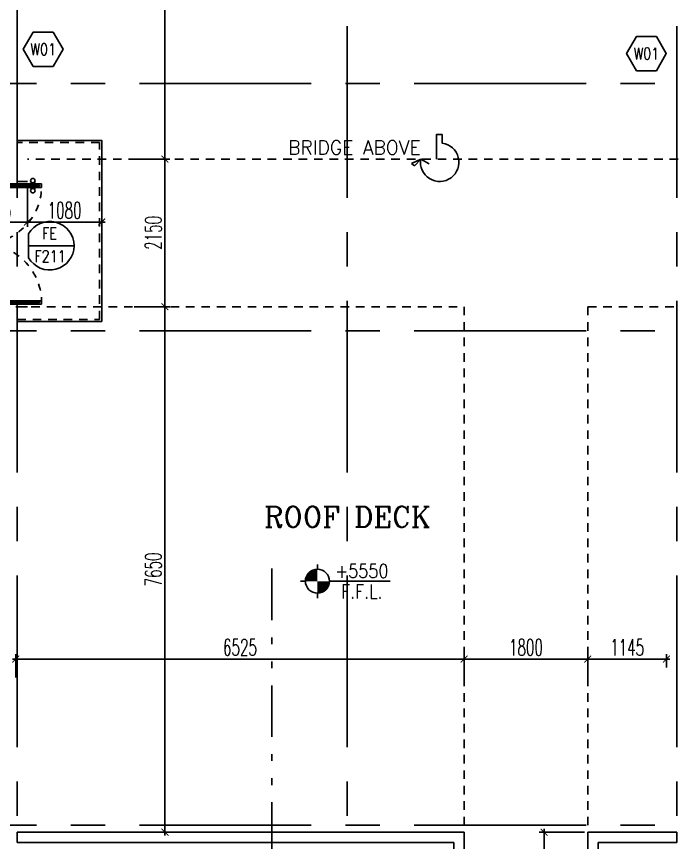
# Model space of a CAD drawing. Extents: x 275967.8 to 276060, y 57291.9 to 57371.4.
# Drawn here: x 276010.75 to 276020.37, y 57298.51 to 57310.54 of the extents above; entities that cross this region are included whole.
import ezdxf
from ezdxf.enums import TextEntityAlignment as Align

# ---------------------------------------------------------------- set-up
doc = ezdxf.new("R2010")
doc.units = 0
doc.header["$MEASUREMENT"] = 0
doc.header["$PDMODE"] = 34
for name, pattern in [('2DASHES', [1.7, 0.75, -0.25, 0.1, -0.25, 0.1, -0.25]), ('CENTERX2', [4, 2.5, -0.5, 0.5, -0.5]), ('HIDDEN', [0.375, 0.25, -0.125]), ('HIDDEN2', [0.1875, 0.125, -0.0625])]:
    doc.linetypes.add(name, pattern=pattern)
doc.layers.get('0').update_dxf_attribs({"linetype": 'CONTINUOUS'})
doc.layers.get('DEFPOINTS').update_dxf_attribs({"linetype": 'CONTINUOUS'})
for name, color, linetype in [('AXES', 11, 'CENTERX2'), ('DIM', 4, 'CONTINUOUS'), ('DOOR', 7, 'CONTINUOUS'), ('DOOR-CR', 2, 'CONTINUOUS'), ('DOOR-NO', 3, 'CONTINUOUS'), ('HIDDEN', 9, 'HIDDEN2'), ('IND-ES-L', 6, '2DASHES'), ('LEV-PL', 3, 'CONTINUOUS'), ('RM-NAME', 2, 'CONTINUOUS'), ('ROOF', 7, 'CONTINUOUS'), ('SHAFT', 3, 'CONTINUOUS'), ('STR', 5, 'CONTINUOUS'), ('WALL', 2, 'CONTINUOUS'), ('WIN-BOX', 4, 'CONTINUOUS'), ('WIN-NO', 5, 'CONTINUOUS')]:
    doc.layers.add(name, color=color, linetype=linetype)
doc.styles.add('ROMANC', font='romanc', dxfattribs={"height": 0.1})
doc.styles.add('ROMANS', font='ROMANS.shx', dxfattribs={"width": 0.6})
doc.styles.add('S', font='ROMANS.SHX')
doc.dimstyles.new('STANDARD in', dxfattribs={"dimtxt": 0.24, "dimasz": 0.1, "dimexe": 0.07, "dimexo": 0.05, "dimgap": 0.05, "dimtad": 1, "dimdec": 0, "dimlfac": 1000, "dimzin": 0, "dimdsep": 46, "dimtxsty": 'ROMANS', "dimblk": 'ARCHTICK', "dimcen": 0.05, "dimdle": 0.05, "dimclrd": 4, "dimclre": 4, "dimclrt": 2, "dimadec": 0, "dimazin": 0, "dimtfac": 1, "dimtdec": 0, "dimtmove": 2, "dimatfit": 3, "dimfxl": 0, "dimtolj": 1, "dimtzin": 0, "dimarcsym": 0})

# ---------------------------------------------------------------- blocks, each defined once
blk = doc.blocks.new('LEV1')
at = {"layer": 'LEV-PL'}
for p, q in [((0, 245), (0, 175)), ((-175, 0), (-245, 0)), ((175, 0), (1061, 0)), ((0, -175), (0, -245))]:
    blk.add_line(p, q, dxfattribs=at)
at = {"layer": 'LEV-PL', "const_width": 175}
for points in [[(-88, 0, -0.414214), (0, 88, -1)], [(88, 0, -0.414214), (0, -88, -1)]]:
    blk.add_lwpolyline(points, format="xyb", dxfattribs=at)
at = {"layer": 'LEV-PL'}
blk.add_circle((0, 0), 175, dxfattribs=at)
at = {"layer": 'LEV-PL', "color": 4, "style": 'S', "width": 0.85}
for tag, p in [('+0000', (646, 50)), ('F.F.L.', (646, -250))]:
    blk.add_attdef(tag, text='', height=200, dxfattribs=at).set_placement(p, align=Align.CENTER)
blk = doc.blocks.new('WW1')
at = {"layer": 'WIN-BOX'}
blk.add_lwpolyline([(144, -250), (289, 0), (144, 250), (-144, 250), (-289, 0), (-144, -250)], close=True, dxfattribs=at)
at = {"layer": 'WIN-NO', "style": 'ROMANS', "width": 0.8}
blk.add_attdef('W00', text='', height=170, dxfattribs=at).set_placement((0, 0), align=Align.MIDDLE)
blk = doc.blocks.new('DD1')
at = {"layer": 'DOOR-CR'}
blk.add_line((-308, 0), (353, 0), dxfattribs=at)
blk.add_lwpolyline([(-308, -173, 3.820224), (-308, 173)], format="xyb", close=True, dxfattribs=at)
at = {"layer": 'DOOR-NO', "color": 255, "style": 'ROMANS', "width": 0.8}
for tag, p in [('G', (0, 184)), ('000', (0, -141))]:
    blk.add_attdef(tag, text='', height=204, dxfattribs=at).set_placement(p, align=Align.MIDDLE)
blk = doc.blocks.new('_ARCHTICK')
at = {"color": 0, "linetype": 'ByBlock', "const_width": 0.15}
blk.add_lwpolyline([(-0.5, -0.5), (0.5, 0.5)], dxfattribs=at)
blk = doc.blocks.new('*D650')
at = {"layer": 'DEFPOINTS', "color": 0, "linetype": 'ByBlock', "ltscale": 0.3}
for p in [(276019.06, 57298.663), (276018.424, 57293.278), (276019.06, 57293.278)]:
    blk.add_point(p, dxfattribs=at)
at = {"layer": 'DIM', "color": 4, "linetype": 'ByBlock', "lineweight": -2, "ltscale": 0.3}
for p, q in [((276019.01, 57298.663), (276018.354, 57298.663)), ((276018.424, 57298.713), (276018.424, 57293.228)), ((276019.01, 57293.278), (276018.354, 57293.278))]:
    blk.add_line(p, q, dxfattribs=at)
at = {"layer": 'DIM', "color": 4, "linetype": 'ByBlock', "lineweight": -2, "ltscale": 0.3, "xscale": 0.1, "yscale": 0.1, "zscale": 0.1}
for p, rotation in [((276018.424, 57298.663), 90), ((276018.424, 57293.278), 270)]:
    blk.add_blockref('_ARCHTICK', p, dxfattribs=dict(at, rotation=rotation))
at = {"layer": 'DIM', "color": 2, "linetype": 'ByBlock', "ltscale": 0.3, "insert": (276018.254, 57295.97), "char_height": 0.24, "attachment_point": 5, "rotation": 90, "style": 'ROMANS'}
blk.add_mtext('\\A1;5385', dxfattribs=at)
blk = doc.blocks.new('*D651')
at = {"layer": 'DEFPOINTS', "color": 0, "linetype": 'ByBlock', "ltscale": 0.3}
for p in [(276017.26, 57301.184), (276017.26, 57300.864), (276019.06, 57300.864)]:
    blk.add_point(p, dxfattribs=at)
at = {"layer": 'DIM', "color": 4, "linetype": 'ByBlock', "lineweight": -2, "ltscale": 0.3}
for p, q in [((276019.11, 57301.184), (276017.21, 57301.184)), ((276017.26, 57300.914), (276017.26, 57301.254)), ((276019.06, 57300.914), (276019.06, 57301.254))]:
    blk.add_line(p, q, dxfattribs=at)
at = {"layer": 'DIM', "color": 4, "linetype": 'ByBlock', "lineweight": -2, "ltscale": 0.3, "xscale": 0.1, "yscale": 0.1, "zscale": 0.1, "rotation": 180}
blk.add_blockref('_ARCHTICK', (276017.26, 57301.184), dxfattribs=at)
at = {"layer": 'DIM', "color": 4, "linetype": 'ByBlock', "lineweight": -2, "ltscale": 0.3, "xscale": 0.1, "yscale": 0.1, "zscale": 0.1}
blk.add_blockref('_ARCHTICK', (276019.06, 57301.184), dxfattribs=at)
at = {"layer": 'DIM', "color": 2, "linetype": 'ByBlock', "ltscale": 0.3, "insert": (276018.16, 57301.354), "char_height": 0.24, "attachment_point": 5, "style": 'ROMANS'}
blk.add_mtext('\\A1;1800', dxfattribs=at)
blk = doc.blocks.new('*D652')
at = {"layer": 'DEFPOINTS', "color": 0, "linetype": 'ByBlock', "ltscale": 0.3}
for p in [(276020.205, 57301.184), (276019.06, 57301.011), (276020.205, 57301.011)]:
    blk.add_point(p, dxfattribs=at)
at = {"layer": 'DIM', "color": 4, "linetype": 'ByBlock', "lineweight": -2, "ltscale": 0.3}
for p, q in [((276019.01, 57301.184), (276020.255, 57301.184)), ((276019.06, 57301.061), (276019.06, 57301.254)), ((276020.205, 57301.061), (276020.205, 57301.254))]:
    blk.add_line(p, q, dxfattribs=at)
at = {"layer": 'DIM', "color": 4, "linetype": 'ByBlock', "lineweight": -2, "ltscale": 0.3, "xscale": 0.1, "yscale": 0.1, "zscale": 0.1, "rotation": 180}
blk.add_blockref('_ARCHTICK', (276019.06, 57301.184), dxfattribs=at)
at = {"layer": 'DIM', "color": 4, "linetype": 'ByBlock', "lineweight": -2, "ltscale": 0.3, "xscale": 0.1, "yscale": 0.1, "zscale": 0.1}
blk.add_blockref('_ARCHTICK', (276020.205, 57301.184), dxfattribs=at)
at = {"layer": 'DIM', "color": 2, "linetype": 'ByBlock', "ltscale": 0.3, "insert": (276019.633, 57301.354), "char_height": 0.24, "attachment_point": 5, "style": 'ROMANS'}
blk.add_mtext('\\A1;1145', dxfattribs=at)
blk = doc.blocks.new('*D255')
at = {"layer": 'DEFPOINTS', "color": 0, "linetype": 'ByBlock', "ltscale": 0.3}
for p in [(276010.06, 57308.056), (276010.905, 57308.093), (276010.905, 57307.546)]:
    blk.add_point(p, dxfattribs=at)
at = {"layer": 'DIM', "color": 4, "linetype": 'ByBlock', "lineweight": -2, "ltscale": 0.3}
for p, q in [((276010.905, 57308.043), (276010.905, 57307.476)), ((276010.06, 57308.006), (276010.06, 57307.476)), ((276010.01, 57307.546), (276010.955, 57307.546))]:
    blk.add_line(p, q, dxfattribs=at)
at = {"layer": 'DIM', "color": 4, "linetype": 'ByBlock', "lineweight": -2, "ltscale": 0.3, "xscale": 0.1, "yscale": 0.1, "zscale": 0.1, "rotation": 180}
blk.add_blockref('_ARCHTICK', (276010.06, 57307.546), dxfattribs=at)
at = {"layer": 'DIM', "color": 4, "linetype": 'ByBlock', "lineweight": -2, "ltscale": 0.3, "xscale": 0.1, "yscale": 0.1, "zscale": 0.1}
blk.add_blockref('_ARCHTICK', (276010.905, 57307.546), dxfattribs=at)
at = {"layer": 'DIM', "color": 2, "linetype": 'ByBlock', "ltscale": 0.3, "insert": (276010.483, 57307.716), "char_height": 0.24, "attachment_point": 5, "style": 'ROMANS'}
blk.add_mtext('\\A1;845', dxfattribs=at)
blk = doc.blocks.new('*D254')
at = {"layer": 'DEFPOINTS', "color": 0, "linetype": 'ByBlock', "ltscale": 0.3}
for p in [(276011.985, 57308.033), (276010.905, 57307.979), (276011.985, 57307.546)]:
    blk.add_point(p, dxfattribs=at)
at = {"layer": 'DIM', "color": 4, "linetype": 'ByBlock', "lineweight": -2, "ltscale": 0.3}
for p, q in [((276010.905, 57307.929), (276010.905, 57307.476)), ((276011.985, 57307.983), (276011.985, 57307.476)), ((276010.855, 57307.546), (276012.035, 57307.546))]:
    blk.add_line(p, q, dxfattribs=at)
at = {"layer": 'DIM', "color": 4, "linetype": 'ByBlock', "lineweight": -2, "ltscale": 0.3, "xscale": 0.1, "yscale": 0.1, "zscale": 0.1, "rotation": 180}
blk.add_blockref('_ARCHTICK', (276010.905, 57307.546), dxfattribs=at)
at = {"layer": 'DIM', "color": 4, "linetype": 'ByBlock', "lineweight": -2, "ltscale": 0.3, "xscale": 0.1, "yscale": 0.1, "zscale": 0.1}
blk.add_blockref('_ARCHTICK', (276011.985, 57307.546), dxfattribs=at)
at = {"layer": 'DIM', "color": 2, "linetype": 'ByBlock', "ltscale": 0.3, "insert": (276011.445, 57307.716), "char_height": 0.24, "attachment_point": 5, "style": 'ROMANS'}
blk.add_mtext('\\A1;1080', dxfattribs=at)
blk = doc.blocks.new('*D253')
at = {"layer": 'DEFPOINTS', "color": 0, "linetype": 'ByBlock', "ltscale": 0.3}
for p in [(276012.406, 57308.463), (276012.406, 57306.313), (276012.906, 57306.313)]:
    blk.add_point(p, dxfattribs=at)
at = {"layer": 'DIM', "color": 4, "linetype": 'ByBlock', "lineweight": -2, "ltscale": 0.3}
for p, q in [((276012.906, 57308.513), (276012.906, 57306.263)), ((276012.456, 57308.463), (276012.976, 57308.463)), ((276012.456, 57306.313), (276012.976, 57306.313))]:
    blk.add_line(p, q, dxfattribs=at)
at = {"layer": 'DIM', "color": 4, "linetype": 'ByBlock', "lineweight": -2, "ltscale": 0.3, "xscale": 0.1, "yscale": 0.1, "zscale": 0.1}
for p, rotation in [((276012.906, 57308.463), 90), ((276012.906, 57306.313), 270)]:
    blk.add_blockref('_ARCHTICK', p, dxfattribs=dict(at, rotation=rotation))
at = {"layer": 'DIM', "color": 2, "linetype": 'ByBlock', "ltscale": 0.3, "insert": (276012.736, 57307.388), "char_height": 0.24, "attachment_point": 5, "rotation": 90, "style": 'ROMANS'}
blk.add_mtext('\\A1;2150', dxfattribs=at)
blk = doc.blocks.new('A$C272A55A0')
at = {"layer": 'DOOR', "color": 0, "linetype": 'ByBlock'}
for p, q in [((0, 900), (0, 1050)), ((50, 1050), (0, 1050)), ((50, 950), (50, 1050)), ((1750, 950), (1750, 1050)), ((1750, 1050), (1800, 1050)), ((1800, 1050), (1800, 900)), ((0, 900), (25, 900)), ((25, 950), (50, 950)), ((25, 900), (25, 950)), ((75, 900), (25, 900)), ((25, 850), (25, 900)), ((42, 850), (25, 850)), ((58, 870), (42, 870)), ((42, 870), (42, 850)), ((58, 850), (58, 870)), ((75, 850), (58, 850)), ((75, 900), (75, 850)), ((1725, 900), (1775, 900)), ((1725, 900), (1725, 850)), ((1725, 850), (1742, 850)), ((1742, 870), (1758, 870)), ((1742, 850), (1742, 870)), ((1775, 950), (1750, 950)), ((1758, 870), (1758, 850)), ((1758, 850), (1775, 850)), ((1775, 900), (1775, 950)), ((1800, 900), (1775, 900)), ((1775, 850), (1775, 900)), ((1718, 160), (1709, 160)), ((1709, 95), (1709, 160)), ((1725, 173), (1718, 173)), ((1718, 173), (1718, 83)), ((1718, 95), (1718, 160)), ((1775, 173), (1782, 173)), ((1782, 173), (1782, 83)), ((1782, 160), (1791, 160)), ((1782, 95), (1782, 160)), ((1791, 95), (1791, 160)), ((25, 50), (42, 50)), ((25, 50), (25, 0)), ((25, 0), (75, 0)), ((75, 0), (25, 0)), ((42, 50), (42, 30)), ((42, 30), (58, 30)), ((58, 50), (75, 50)), ((58, 50), (58, 30)), ((75, 50), (75, 0)), ((1718, 95), (1709, 95)), ((1725, 83), (1718, 83)), ((1742, 50), (1725, 50)), ((1725, 50), (1725, 0)), ((1775, 0), (1725, 0)), ((1725, 0), (1775, 0)), ((1742, 50), (1742, 30)), ((1758, 30), (1742, 30)), ((1775, 50), (1758, 50)), ((1758, 50), (1758, 30)), ((1775, 83), (1782, 83)), ((1775, 50), (1775, 0)), ((1782, 95), (1791, 95))]:
    blk.add_line(p, q, dxfattribs=at)
at = {"layer": 'DOOR', "color": 9, "linetype": 'ByBlock'}
for p, q in [((50, 1050), (0, 1010)), ((50, 1050), (0, 937)), ((50, 1050), (37, 950)), ((1750, 1050), (1800, 1010)), ((1750, 1050), (1800, 937)), ((1750, 1050), (1763, 950))]:
    blk.add_line(p, q, dxfattribs=at)
at = {"layer": 'DOOR', "linetype": 'ByBlock'}
for p, q in [((25, 850), (25, 50)), ((42, 850), (42, 50)), ((58, 850), (58, 50)), ((75, 50), (75, 850)), ((1725, 50), (1725, 850)), ((1742, 850), (1742, 50)), ((1758, 850), (1758, 50)), ((1775, 850), (1775, 50))]:
    blk.add_line(p, q, dxfattribs=at)
at = {"layer": 'DOOR', "color": 0, "linetype": 'ByBlock'}
for centre in [(1676, 128), (1824, 128)]:
    blk.add_circle(centre, 32.4, dxfattribs=at)
at = {"layer": 'DOOR', "color": 9, "linetype": 'ByBlock'}
for centre, radius, start, end in [((50, 1050), 54.4, 203.2074, 270), ((50, 1050), 74.4, 227.7764, 270), ((50, 1050), 94.4, 238.0182, 270), ((50, 1050), 34.4, 180, 270), ((50, 1050), 14.4, 180, 270), ((1750, 1050), 14.4, 270, 0), ((1750, 1050), 34.4, 270, 0), ((1750, 1050), 54.4, 270, 336.7926), ((1750, 1050), 74.4, 270, 312.2236), ((1750, 1050), 94.4, 270, 301.9818), ((50, 1050), 114, 244.0838, 257.3774), ((50, 1050), 134, 248.1598, 259.28), ((50, 1050), 154, 251.1053, 256.2858), ((1750, 1050), 114, 282.6226, 295.9162), ((1750, 1050), 134, 280.72, 291.8402), ((1750, 1050), 154, 283.7142, 288.8947)]:
    blk.add_arc(centre, radius, start, end, dxfattribs=at)
at = {"layer": 'DOOR', "linetype": 'HIDDEN', "ltscale": 0.5}
for centre, start, end in [((50, 851), 268.3174, 3.2965), ((1750, 851), 176.7035, 271.6826)]:
    blk.add_arc(centre, 851, start, end, dxfattribs=at)
at = {"layer": 'WALL', "linetype": 'ByBlock'}
blk.add_line((1800, 900), (1800, 1050), dxfattribs=at)
blk = doc.blocks.new('*D808')
at = {"layer": 'DEFPOINTS', "color": 0, "linetype": 'ByBlock', "ltscale": 0.3}
for p in [(276012.406, 57314.313), (276012.406, 57308.463), (276012.906, 57308.463)]:
    blk.add_point(p, dxfattribs=at)
at = {"layer": 'DIM', "color": 4, "linetype": 'ByBlock', "lineweight": -2, "ltscale": 0.3}
for p, q in [((276012.456, 57314.313), (276012.976, 57314.313)), ((276012.906, 57314.363), (276012.906, 57308.413)), ((276012.456, 57308.463), (276012.976, 57308.463))]:
    blk.add_line(p, q, dxfattribs=at)
at = {"layer": 'DIM', "color": 4, "linetype": 'ByBlock', "lineweight": -2, "ltscale": 0.3, "xscale": 0.1, "yscale": 0.1, "zscale": 0.1}
for p, rotation in [((276012.906, 57314.313), 90), ((276012.906, 57308.463), 270)]:
    blk.add_blockref('_ARCHTICK', p, dxfattribs=dict(at, rotation=rotation))
at = {"layer": 'DIM', "color": 2, "linetype": 'ByBlock', "ltscale": 0.3, "insert": (276012.736, 57311.388), "char_height": 0.24, "attachment_point": 5, "rotation": 90, "style": 'ROMANS'}
blk.add_mtext('\\A1;5850', dxfattribs=at)
blk = doc.blocks.new('*D814')
at = {"layer": 'DEFPOINTS', "color": 0, "linetype": 'ByBlock', "ltscale": 0.3}
for p in [(276012.406, 57306.313), (276012.406, 57298.663), (276012.906, 57298.663)]:
    blk.add_point(p, dxfattribs=at)
at = {"layer": 'DIM', "color": 4, "linetype": 'ByBlock', "lineweight": -2, "ltscale": 0.3}
for p, q in [((276012.906, 57306.363), (276012.906, 57298.613)), ((276012.456, 57306.313), (276012.976, 57306.313)), ((276012.456, 57298.663), (276012.976, 57298.663))]:
    blk.add_line(p, q, dxfattribs=at)
at = {"layer": 'DIM', "color": 4, "linetype": 'ByBlock', "lineweight": -2, "ltscale": 0.3, "xscale": 0.1, "yscale": 0.1, "zscale": 0.1}
for p, rotation in [((276012.906, 57306.313), 90), ((276012.906, 57298.663), 270)]:
    blk.add_blockref('_ARCHTICK', p, dxfattribs=dict(at, rotation=rotation))
at = {"layer": 'DIM', "color": 2, "linetype": 'ByBlock', "ltscale": 0.3, "insert": (276012.736, 57302.488), "char_height": 0.24, "attachment_point": 5, "rotation": 90, "style": 'ROMANS'}
blk.add_mtext('\\A1;7650', dxfattribs=at)
blk = doc.blocks.new('*D815')
at = {"layer": 'DEFPOINTS', "color": 0, "linetype": 'ByBlock', "ltscale": 0.3}
for p in [(276010.735, 57301.184), (276010.735, 57300.864), (276017.26, 57300.864)]:
    blk.add_point(p, dxfattribs=at)
at = {"layer": 'DIM', "color": 4, "linetype": 'ByBlock', "lineweight": -2, "ltscale": 0.3}
for p, q in [((276017.31, 57301.184), (276010.685, 57301.184)), ((276010.735, 57300.914), (276010.735, 57301.254)), ((276017.26, 57300.914), (276017.26, 57301.254))]:
    blk.add_line(p, q, dxfattribs=at)
at = {"layer": 'DIM', "color": 4, "linetype": 'ByBlock', "lineweight": -2, "ltscale": 0.3, "xscale": 0.1, "yscale": 0.1, "zscale": 0.1, "rotation": 180}
blk.add_blockref('_ARCHTICK', (276010.735, 57301.184), dxfattribs=at)
at = {"layer": 'DIM', "color": 4, "linetype": 'ByBlock', "lineweight": -2, "ltscale": 0.3, "xscale": 0.1, "yscale": 0.1, "zscale": 0.1}
blk.add_blockref('_ARCHTICK', (276017.26, 57301.184), dxfattribs=at)
at = {"layer": 'DIM', "color": 2, "linetype": 'ByBlock', "ltscale": 0.3, "insert": (276013.998, 57301.354), "char_height": 0.24, "attachment_point": 5, "style": 'ROMANS'}
blk.add_mtext('\\A1;6525', dxfattribs=at)

msp = doc.modelspace()

# ---------------------------------------------------------------- linework, layer by layer
at = {"layer": 'AXES'}
for p, q in [((276015.5555, 57291.8986), (276015.5555, 57370.7113)), ((276010.7555, 57291.8986), (276010.7555, 57370.3613)), ((276020.3555, 57291.8986), (276020.3555, 57370.3613)), ((275968.5355, 57309.5629), (276036.5755, 57309.5629)), ((275968.5355, 57305.9629), (276036.5755, 57305.9629)), ((275968.5355, 57298.7629), (276036.5755, 57298.7629)), ((275968.5355, 57298.7629), (276036.5755, 57298.7629))]:
    msp.add_line(p, q, dxfattribs=at)
at = {"layer": 'HIDDEN'}
for p, q in [((276020.3755, 57308.4629), (276010.9055, 57308.4629)), ((276010.7355, 57306.3129), (276017.2605, 57306.3129)), ((276017.2605, 57306.3129), (276017.2605, 57298.6629)), ((276019.0605, 57306.3129), (276020.3755, 57306.3129)), ((276019.0605, 57306.3129), (276019.0605, 57298.6629))]:
    msp.add_line(p, q, dxfattribs=at)
at = {"layer": 'IND-ES-L'}
msp.add_line((276014.4624, 57302.4996), (276014.4624, 57297.3612), dxfattribs=at)
at = {"layer": 'RM-NAME'}
for p, q in [((276016.6291, 57308.4629), (276016.4967, 57308.3999)), ((276016.4967, 57308.3999), (276016.5385, 57308.3656)), ((276016.5385, 57308.3656), (276016.6291, 57308.4629)), ((276016.6291, 57308.4629), (276016.752, 57308.3925))]:
    msp.add_line(p, q, dxfattribs=at)
at = {"layer": 'ROOF'}
for p, q in [((276010.7555, 57320.0129), (276010.7555, 57308.1379)), ((276010.7555, 57308.1379), (276010.9055, 57308.1379)), ((276010.9055, 57306.3129), (276010.7555, 57306.3129)), ((276010.7555, 57298.6629), (276010.7555, 57298.5129)), ((276017.2605, 57298.6629), (276010.7555, 57298.6629)), ((276017.2605, 57296.2779), (276017.2605, 57298.6629)), ((276020.3555, 57298.6629), (276019.0605, 57298.6629)), ((276019.0605, 57296.2779), (276019.0605, 57298.6629)), ((276020.3555, 57298.6629), (276020.3555, 57298.5129)), ((276017.1105, 57298.5129), (276010.7555, 57298.5129)), ((276017.1105, 57296.2779), (276017.1105, 57298.5129)), ((276020.3555, 57298.5129), (276019.2105, 57298.5129)), ((276019.2105, 57296.2779), (276019.2105, 57298.5129))]:
    msp.add_line(p, q, dxfattribs=at)
at = {"layer": 'SHAFT', "color": 0, "linetype": 'ByBlock', "ltscale": 0.3}
msp.add_lwpolyline([(276016.8574, 57308.4629), (276016.8574, 57308.8199), (276016.9418, 57308.8199), (276016.9418, 57308.6929, -2.4782246), (276016.6291, 57308.4629)], format="xyb", dxfattribs=at)
at = {"layer": 'STR'}
msp.add_lwpolyline([(276010.7555, 57306.0988), (276011.9855, 57306.0988), (276011.9855, 57308.7338), (276010.7555, 57308.7338)], dxfattribs=at)
at = {"layer": 'STR', "linetype": 'HIDDEN2'}
msp.add_lwpolyline([(276010.7555, 57306.1288), (276011.9555, 57306.1288), (276011.9555, 57308.7038), (276010.7555, 57308.7038)], dxfattribs=at)

# ---------------------------------------------------------------- block references
at = {"layer": 'DOOR', "color": 0, "linetype": 'ByBlock', "xscale": 0.001, "yscale": 0.001, "zscale": 0.001, "rotation": 90}
msp.add_blockref('A$C272A55A0', (276011.1109, 57306.3254), dxfattribs=at)
at = {"layer": 'DOOR-NO'}
ref = msp.add_blockref('DD1', (276011.2296, 57307.2), dxfattribs=dict(at, xscale=0.001, yscale=0.001, zscale=0.001))
ref.add_attrib('G', 'FE', dxfattribs={"height": 0.17, "style": 'ROMANS', "width": 0.8}).set_placement((276011.2267, 57307.3811), align=Align.MIDDLE)
ref.add_attrib('000', 'F211', dxfattribs={"height": 0.17, "style": 'ROMANS', "width": 0.8}).set_placement((276011.233, 57307.0474), align=Align.MIDDLE)
at = {"layer": 'LEV-PL', "xscale": 0.001, "yscale": 0.001, "zscale": 0.001}
msp.add_blockref('LEV1', (276015.1252, 57302.3167), dxfattribs=at).add_auto_attribs({'F.F.L.': 'F.F.L.', '+0000': '+5550'})
at = {"layer": 'WIN-NO', "xscale": 0.001, "yscale": 0.001, "zscale": 0.001}
for p in [(276011.1336, 57310.0608), (276019.9139, 57309.9992)]:
    msp.add_blockref('WW1', p, dxfattribs=at).add_auto_attribs({'W00': 'W01'})

# ---------------------------------------------------------------- texts
at = {"layer": 'RM-NAME'}
for s, height, style, p in [('BRIDGE ABOVE', 0.2, 'ROMANS', (276015.6614, 57308.6309)), ('ROOF DECK', 0.3, 'ROMANC', (276015.5555, 57303.2545))]:
    msp.add_text(s, height=height, dxfattribs=dict(at, style=style)).set_placement(p, align=Align.MIDDLE)

# ---------------------------------------------------------------- dimensions: what is measured, and where the dimension line sits
at = {"layer": 'DIM', "linetype": 'ByBlock', "ltscale": 0.3}
for base, p1, p2, picture, middle in [((276012.9061, 57308.4629), (276012.4063, 57314.3129), (276012.4063, 57308.4629), '*D808', (276012.7361, 57311.3879)), ((276012.9061, 57306.3129), (276012.4063, 57308.4629), (276012.4063, 57306.3129), '*D253', (276012.7361, 57307.3879)), ((276012.9061, 57298.6629), (276012.4063, 57306.3129), (276012.4063, 57298.6629), '*D814', (276012.7361, 57302.4879)), ((276018.4235, 57293.2779), (276019.0605, 57298.6629), (276019.0605, 57293.2779), '*D650', (276018.2535, 57295.9704))]:
    dim = msp.add_linear_dim(base=base, p1=p1, p2=p2, angle=90, dimstyle='STANDARD in', dxfattribs=at)
    dim.commit()
    dim.dimension.update_dxf_attribs({"geometry": picture, "text_midpoint": middle})
for base, p1, p2, picture, middle in [((276010.9055, 57307.5462), (276010.0605, 57308.0565), (276010.9055, 57308.0931), '*D255', (276010.483, 57307.7162)), ((276011.9855, 57307.5462), (276010.9055, 57307.9786), (276011.9855, 57308.0329), '*D254', (276011.4455, 57307.7162)), ((276010.7355, 57301.1844), (276017.2605, 57300.8639), (276010.7355, 57300.8639), '*D815', (276013.998, 57301.3544)), ((276017.2605, 57301.1844), (276019.0605, 57300.8639), (276017.2605, 57300.8639), '*D651', (276018.1605, 57301.3544)), ((276020.2055, 57301.1844), (276019.0605, 57301.0105), (276020.2055, 57301.0105), '*D652', (276019.633, 57301.3544))]:
    dim = msp.add_linear_dim(base=base, p1=p1, p2=p2, dimstyle='STANDARD in', dxfattribs=at)
    dim.commit()
    dim.dimension.update_dxf_attribs({"geometry": picture, "text_midpoint": middle})

doc.saveas('drawing.dxf')
